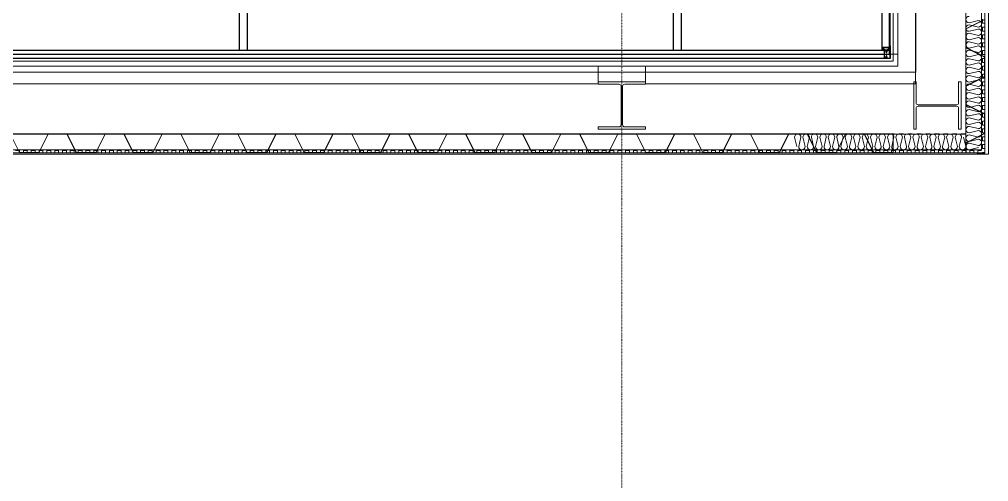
# Model space of a CAD drawing. Extents: x -32000 to 416743, y -254124 to 144214.
# Drawn here: x 257781 to 263925, y -4731 to -1805 of the extents above; entities that cross this region are included whole.
import ezdxf

# ---------------------------------------------------------------- set-up
doc = ezdxf.new("R2010")
doc.units = 0
doc.header["$LTSCALE"] = 10
for name, pattern in [('H12PL4$0$JJP_三點線', [0.9, 0.3, -0.15, 0, -0.15, 0, -0.15, 0, -0.15]), ('H12PL4$0$JJP_虛線(退縮線、投影線、地下室範圍、非屬本工程、圖面分區)', [0.45, 0.3, -0.15]), ('H12PL4$0$TAI_虛線', [5.644, 2.822, -2.822]), ('XFM7P40ICA$0$H12PL4$0$JJP_三點線', [0.9, 0.3, -0.15, 0, -0.15, 0, -0.15, 0, -0.15]), ('XFM7P40ICA$0$H12PL4$0$JJP_虛線(退縮線、投影線、地下室範圍、非屬本工程、圖面分區)', [0.45, 0.3, -0.15])]:
    doc.linetypes.add(name, pattern=pattern)
for name, color, linetype in [('H12PL4$0$A-WALL-EX', 252, 'Continuous'), ('H12PL4$0$A-WALL-IN', 252, 'Continuous'), ('H12PL4$0$S-GRID', 252, 'Continuous'), ('H12PL4$0$S-SLAB-SHOW', 252, 'Continuous'), ('XFDP30$0$A-Partition-Col (50K)', 1, 'Continuous'), ('XFDP30$0$A-W-P1S (50K)', 2, 'Continuous'), ('XFDP30$0$A-W-R1S (Rockwool) (50K)', 2, 'Continuous'), ('XFM7P40ICA$0$H12PL4$0$A-WALL-EX', 252, 'Continuous'), ('XFM7P40ICA$0$H12PL4$0$Hattch', 252, 'Continuous'), ('XFM7P40ICA$0$H12PL4$0$L40_19_GW', 252, 'Continuous'), ('XFM7P40ICA$0$H12PL4$0$L40_19_SIAGE1', 252, 'Continuous'), ('XFM7P40ICA$0$H12PL4$0$L40_19_SIAGE2', 252, 'Continuous'), ('XFM7P40ICA$0$H12PL4$0$L40_19_SIAGE3', 252, 'Continuous'), ('XFM7P40ICA$0$H12PL4$0$L40_19_STEEL2', 252, 'Continuous'), ('XFM7P40ICA$0$H12PL4$0$S-GRID', 252, 'Continuous')]:
    doc.layers.add(name, color=color, linetype=linetype)

# ---------------------------------------------------------------- blocks, each defined once
blk = doc.blocks.new('H12PL4')
at = {"layer": 'H12PL4$0$A-WALL-EX', "lineweight": 0}
for p, q in [((263319.5, -2650), (263319.5, -2530)), ((263780, -2530), (263780, -2650))]:
    blk.add_line(p, q, dxfattribs=at)
at = {"layer": 'H12PL4$0$A-WALL-EX', "linetype": 'H12PL4$0$JJP_虛線(退縮線、投影線、地下室範圍、非屬本工程、圖面分區)', "lineweight": 0, "flags": 128}
for points in [[(263780, -2650), (263780, 30380)], [(263319.5, 29919.5), (263319.5, -2069.5)], [(263319.5, -2069.5), (243680.5, -2069.5)], [(243680.5, -2530), (263319.5, -2530)], [(263319.5, -2530), (263319.5, -2650)], [(263780, -2650), (263319.5, -2650)]]:
    blk.add_lwpolyline(points, dxfattribs=at)
at = {"layer": 'H12PL4$0$A-WALL-EX', "lineweight": 0, "flags": 128}
for points in [[(263780, 30380), (263780, -2530)], [(263900, -2650), (263900, 30380)], [(263319.5, -2530), (247488, -2530)], [(247488, -2650), (263319.5, -2650)], [(263900, -2650), (263780, -2650)]]:
    blk.add_lwpolyline(points, dxfattribs=at)
at = {"layer": 'H12PL4$0$A-WALL-IN', "lineweight": 0, "flags": 128}
for points in [[(263463, -2025), (263463, 26150)], [(263350, 300), (263350, -2025)], [(263350, -2025), (252300, -2025)], [(263463, -2138), (263463, -2025)], [(252300, -2138), (263463, -2138)]]:
    blk.add_lwpolyline(points, dxfattribs=at)
at = {"layer": 'H12PL4$0$S-GRID', "linetype": 'H12PL4$0$JJP_三點線', "lineweight": 0}
blk.add_line((261600, 128250), (261600, -28000), dxfattribs=at)
at = {"layer": 'H12PL4$0$S-SLAB-SHOW', "linetype": 'H12PL4$0$TAI_虛線', "lineweight": 0, "flags": 128}
for points in [[(263780, 30380), (263780, -2530)], [(263780, -2530), (243219.5, -2530.5)]]:
    blk.add_lwpolyline(points, dxfattribs=at)
blk = doc.blocks.new('XFDP30$0$TP1-50-Partition_Col-L')
for p, q in [((-1.14, -2.44), (0.32, -2.44)), ((0.44, -1.6), (0.44, -2.32)), ((0.5, -1.6), (0.44, -1.6)), ((0.5, -1.6), (0.5, -2.32))]:
    blk.add_line(p, q)
at = {"linetype": 'Continuous', "ltscale": 5}
blk.add_line((-1.14, -2.5), (0.32, -2.5), dxfattribs=at)
for points in [[(-1.55, 2.65), (-1.55, 2.5), (-1.55, 2.65), (2.5, 2.65), (2.5, 4.35), (2.53, 5.23), (2.5, 5.23), (2.5, 5.35), (2.65, 5.35), (2.65, -2.65), (-5.35, -2.65), (-5.35, -2.5), (-5.23, -2.5), (-5.23, -2.53), (-4.35, -2.5), (2.3, -2.5, 0.414214), (2.5, -2.3), (2.5, 2.5), (-1.55, 2.5)], [(-1.6, 2.71), (-2.32, 2.71, -0.414213), (-2.44, 2.83), (-2.44, 4.29), (-2.5, 4.29), (-2.5, 2.83, 0.414213), (-2.32, 2.65), (-1.6, 2.65), (-1.6, 2.71)], [(0.44, 1.6), (0.44, 2.32, 0.414213), (0.32, 2.44), (-1.14, 2.44), (-1.14, 2.5), (0.32, 2.5, -0.414213), (0.5, 2.32), (0.5, 1.6), (0.44, 1.6)], [(1.6, 2.71), (2.32, 2.71, 0.414213), (2.44, 2.83), (2.44, 4.29), (2.5, 4.29), (2.5, 2.83, -0.414213), (2.32, 2.65), (1.6, 2.65), (1.6, 2.71)], [(0.44, -1.6), (0.44, -2.32, -0.414213), (0.32, -2.44), (-1.14, -2.44), (-1.14, -2.5), (0.32, -2.5, 0.414213), (0.5, -2.32), (0.5, -1.6), (0.44, -1.6)]]:
    blk.add_lwpolyline(points, format="xyb")
for points in [[(2.24, 4.21), (-2.24, 4.21, 0.414214), (-2.31, 4.14), (-2.31, 3.24, 0.414214), (-2.24, 3.17), (-1.28, 3.17, -0.414214), (-1.1, 2.99), (-1.1, 2.89, -0.414214), (-1.28, 2.71), (-1.89, 2.71), (-1.89, 2.79), (-1.28, 2.79, 0.414214), (-1.18, 2.89), (-1.18, 2.99, 0.414214), (-1.28, 3.09), (-2.24, 3.09, -0.414214), (-2.39, 3.24), (-2.39, 4.14, -0.414214), (-2.24, 4.29), (2.24, 4.29, -0.414214), (2.39, 4.14), (2.39, 3.24, -0.414214), (2.24, 3.09), (1.28, 3.09, 0.414214), (1.18, 2.99), (1.18, 2.89, 0.414214), (1.28, 2.79), (1.89, 2.79), (1.89, 2.71), (1.28, 2.71, -0.414214), (1.1, 2.89), (1.1, 2.99, -0.414214), (1.28, 3.17), (2.24, 3.17, 0.414214), (2.31, 3.24), (2.31, 4.14, 0.414214)], [(-1.06, -2.24), (-1.06, 2.24, -0.414214), (-0.99, 2.31), (-0.09, 2.31, -0.414214), (-0.02, 2.24), (-0.02, 1.28, 0.414214), (0.16, 1.1), (0.26, 1.1, 0.414214), (0.44, 1.28), (0.44, 1.89), (0.36, 1.89), (0.36, 1.28, -0.414214), (0.26, 1.18), (0.16, 1.18, -0.414214), (0.06, 1.28), (0.06, 2.24, 0.414214), (-0.09, 2.39), (-0.99, 2.39, 0.414214), (-1.14, 2.24), (-1.14, -2.24, 0.414214), (-0.99, -2.39), (-0.09, -2.39, 0.414214), (0.06, -2.24), (0.06, -1.28, -0.414214), (0.16, -1.18), (0.26, -1.18, -0.414214), (0.36, -1.28), (0.36, -1.89), (0.44, -1.89), (0.44, -1.28, 0.414214), (0.26, -1.1), (0.16, -1.1, 0.414214), (-0.02, -1.28), (-0.02, -2.24, -0.414214), (-0.09, -2.31), (-0.99, -2.31, -0.414214)]]:
    blk.add_lwpolyline(points, format="xyb", close=True)
for radius in [0.12, 0.18]:
    blk.add_arc((0.32, -2.32), radius, 270, 0)
blk = doc.blocks.new('XFDP30')
at = {"layer": 'XFDP30$0$A-W-P1S (50K)'}
for p, q in [((261925, -435), (261925, -2000)), ((261975, -485), (261975, -2000)), ((259175, -1450), (259175, -2000)), ((259225, -1500), (259225, -2000))]:
    blk.add_line(p, q, dxfattribs=at)
at = {"layer": 'XFDP30$0$A-W-R1S (Rockwool) (50K)'}
for p, q in [((263250, -2000), (263250, -385)), ((263300, -2050), (263300, -385)), ((243650, -2000), (263250, -2000)), ((243600, -2050), (263300, -2050))]:
    blk.add_line(p, q, dxfattribs=at)
at = {"layer": 'XFDP30$0$A-Partition-Col (50K)', "xscale": 10, "yscale": 10, "zscale": 10}
blk.add_blockref('XFDP30$0$TP1-50-Partition_Col-L', (263275, -2025), dxfattribs=at)
blk = doc.blocks.new('XFM7P40ICA$0$H12PL4')
at = {"layer": 'XFM7P40ICA$0$H12PL4$0$A-WALL-EX', "lineweight": 0}
for p, q in [((263319.5, -2650), (263319.5, -2530)), ((263780, -2530), (263780, -2650))]:
    blk.add_line(p, q, dxfattribs=at)
at = {"layer": 'XFM7P40ICA$0$H12PL4$0$A-WALL-EX', "linetype": 'XFM7P40ICA$0$H12PL4$0$JJP_虛線(退縮線、投影線、地下室範圍、非屬本工程、圖面分區)', "lineweight": 0, "flags": 128}
for points in [[(263925, -2657.9), (263925, 30525)], [(263780, -2650), (263780, 30380)], [(263295, 29895), (263295, -2027.9)], [(263319.5, 29919.5), (263319.5, -2069.5)], [(263319.5, -2069.5), (243680.5, -2069.5)], [(263295, -2027.9), (243705, -2027.9)], [(243680.5, -2530), (263319.5, -2530)], [(263319.5, -2530), (263319.5, -2650)], [(243705, -2657.9), (263295, -2657.9)], [(263925, -2657.9), (263295, -2657.9)], [(263780, -2650), (263319.5, -2650)]]:
    blk.add_lwpolyline(points, dxfattribs=at)
at = {"layer": 'XFM7P40ICA$0$H12PL4$0$A-WALL-EX', "lineweight": 0, "flags": 128}
for points in [[(263780, 30380), (263780, -2530)], [(263900, -2650), (263900, 30380)], [(263463, -2025), (263463, 26150)], [(263350, 300), (263350, -2025)], [(263350, -2025), (252300, -2025)], [(263463, -2138), (263463, -2025)], [(252300, -2138), (263463, -2138)], [(263319.5, -2530), (247488, -2530)], [(247488, -2650), (263319.5, -2650)], [(263900, -2650), (263780, -2650)]]:
    blk.add_lwpolyline(points, dxfattribs=at)
at = {"layer": 'XFM7P40ICA$0$H12PL4$0$Hattch', "lineweight": 0}
for p, q in [((263900, -1681.4), (263900, -1805.2)), ((263780, -1864.4), (263898.3, -1805.2)), ((263781.7, -1865.4), (263900, -1806.2)), ((263780, -1984.4), (263780, -1864.4)), ((263781.7, -1983.3), (263781.7, -1865.4)), ((263780, -1984.4), (263898.3, -2043.5)), ((263781.7, -1983.3), (263900, -2042.5)), ((263898.3, -2165.2), (263898.3, -2043.5)), ((263900, -2042.5), (263900, -2166.2)), ((263780, -2225.4), (263898.3, -2166.2)), ((263781.7, -2226.4), (263900, -2167.3)), ((263780, -2345.4), (263780, -2225.4)), ((263781.7, -2344.4), (263781.7, -2226.4)), ((263780, -2345.4), (263898.3, -2404.5)), ((263781.7, -2344.4), (263900, -2403.5)), ((263898.3, -2526.2), (263898.3, -2404.5)), ((263900, -2403.5), (263900, -2527.3)), ((257722.2, -2530), (257781.3, -2648.3)), ((257963.2, -2530), (257904.1, -2648.3)), ((257964.3, -2531.7), (257905.1, -2650)), ((257963.2, -2530), (258083.2, -2530)), ((257964.3, -2531.7), (258082.2, -2531.7)), ((258082.2, -2531.7), (258141.3, -2650)), ((258083.2, -2530), (258142.4, -2648.3)), ((258324.3, -2530), (258265.1, -2648.3)), ((258325.3, -2531.7), (258266.1, -2650)), ((258324.3, -2530), (258444.3, -2530)), ((258325.3, -2531.7), (258443.2, -2531.7)), ((258443.2, -2531.7), (258502.4, -2650)), ((258444.3, -2530), (258503.4, -2648.3)), ((258685.3, -2530), (258626.1, -2648.3)), ((258686.3, -2531.7), (258627.2, -2650)), ((258685.3, -2530), (258805.3, -2530)), ((258686.3, -2531.7), (258804.3, -2531.7)), ((258804.3, -2531.7), (258863.4, -2650)), ((258805.3, -2530), (258864.5, -2648.3)), ((259046.3, -2530), (258987.2, -2648.3)), ((259047.4, -2531.7), (258988.2, -2650)), ((259046.3, -2530), (259166.3, -2530)), ((259047.4, -2531.7), (259165.3, -2531.7)), ((259165.3, -2531.7), (259224.5, -2650)), ((259166.3, -2530), (259225.5, -2648.3)), ((259407.4, -2530), (259348.2, -2648.3)), ((259408.4, -2531.7), (259349.3, -2650)), ((259407.4, -2530), (259527.4, -2530)), ((259408.4, -2531.7), (259526.3, -2531.7)), ((259526.3, -2531.7), (259585.5, -2650)), ((259527.4, -2530), (259586.5, -2648.3)), ((259768.4, -2530), (259709.3, -2648.3)), ((259769.5, -2531.7), (259710.3, -2650)), ((259768.4, -2530), (259888.4, -2530)), ((259769.5, -2531.7), (259887.4, -2531.7)), ((259887.4, -2531.7), (259946.5, -2650)), ((259888.4, -2530), (259947.6, -2648.3)), ((260129.5, -2530), (260070.3, -2648.3)), ((260130.5, -2531.7), (260071.3, -2650)), ((260129.5, -2530), (260249.5, -2530)), ((260130.5, -2531.7), (260248.4, -2531.7)), ((260248.4, -2531.7), (260307.6, -2650)), ((260249.5, -2530), (260308.6, -2648.3)), ((260490.5, -2530), (260431.3, -2648.3)), ((260491.5, -2531.7), (260432.4, -2650)), ((260490.5, -2530), (260610.5, -2530)), ((260491.5, -2531.7), (260609.5, -2531.7)), ((260609.5, -2531.7), (260668.6, -2650)), ((260610.5, -2530), (260669.7, -2648.3)), ((260851.5, -2530), (260792.4, -2648.3)), ((260852.6, -2531.7), (260793.4, -2650)), ((260851.5, -2530), (260971.5, -2530)), ((260852.6, -2531.7), (260970.5, -2531.7)), ((260970.5, -2531.7), (261029.7, -2650)), ((260971.5, -2530), (261030.7, -2648.3)), ((261212.6, -2530), (261153.4, -2648.3)), ((261213.6, -2531.7), (261154.4, -2650)), ((261212.6, -2530), (261332.6, -2530)), ((261213.6, -2531.7), (261331.5, -2531.7)), ((261331.5, -2531.7), (261390.7, -2650)), ((261332.6, -2530), (261391.7, -2648.3)), ((261573.6, -2530), (261514.4, -2648.3)), ((261574.6, -2531.7), (261515.5, -2650)), ((261573.6, -2530), (261693.6, -2530)), ((261574.6, -2531.7), (261692.6, -2531.7)), ((261692.6, -2531.7), (261751.7, -2650)), ((261693.6, -2530), (261752.8, -2648.3)), ((261934.6, -2530), (261875.5, -2648.3)), ((261935.7, -2531.7), (261876.5, -2650)), ((261934.6, -2530), (262054.6, -2530)), ((261935.7, -2531.7), (262053.6, -2531.7)), ((262053.6, -2531.7), (262112.8, -2650)), ((262054.6, -2530), (262113.8, -2648.3)), ((262295.7, -2530), (262236.5, -2648.3)), ((262296.7, -2531.7), (262237.6, -2650)), ((262295.7, -2530), (262415.7, -2530)), ((262296.7, -2531.7), (262414.6, -2531.7)), ((262414.6, -2531.7), (262473.8, -2650)), ((262415.7, -2530), (262474.8, -2648.3)), ((262656.7, -2530), (262597.6, -2648.3)), ((262657.8, -2531.7), (262598.6, -2650)), ((262656.7, -2530), (262776.7, -2530)), ((262657.8, -2531.7), (262775.7, -2531.7)), ((262775.7, -2531.7), (262834.8, -2650)), ((262776.7, -2530), (262835.9, -2648.3)), ((263017.8, -2530), (262958.6, -2648.3)), ((263018.8, -2531.7), (262959.6, -2650)), ((263017.8, -2530), (263137.8, -2530)), ((263018.8, -2531.7), (263136.7, -2531.7)), ((263136.7, -2531.7), (263195.9, -2650)), ((263137.8, -2530), (263196.9, -2648.3)), ((263780, -2586.4), (263817.6, -2567.6)), ((263781.7, -2587.5), (263818.9, -2568.9)), ((263817.6, -2567.6), (263892.9, -2530)), ((263818.9, -2568.9), (263896.6, -2530)), ((263892.9, -2530), (263898.3, -2527.3)), ((263896.6, -2530), (263900, -2528.3)), ((263781.7, -2650), (263781.7, -2587.5)), ((257905.1, -2650), (257781.3, -2650)), ((257782.4, -2648.3), (257904.1, -2648.3)), ((258266.1, -2650), (258142.4, -2650)), ((258143.4, -2648.3), (258265.1, -2648.3)), ((258627.2, -2650), (258503.4, -2650)), ((258504.5, -2648.3), (258626.1, -2648.3)), ((258988.2, -2650), (258864.5, -2650)), ((258865.5, -2648.3), (258987.2, -2648.3)), ((259349.3, -2650), (259225.5, -2650)), ((259226.5, -2648.3), (259348.2, -2648.3)), ((259710.3, -2650), (259586.5, -2650)), ((259587.6, -2648.3), (259709.3, -2648.3)), ((260071.3, -2650), (259947.6, -2650)), ((259948.6, -2648.3), (260070.3, -2648.3)), ((260432.4, -2650), (260308.6, -2650)), ((260309.7, -2648.3), (260431.3, -2648.3)), ((260793.4, -2650), (260669.7, -2650)), ((260670.7, -2648.3), (260792.4, -2648.3)), ((261154.4, -2650), (261030.7, -2650)), ((261031.7, -2648.3), (261153.4, -2648.3)), ((261515.5, -2650), (261391.7, -2650)), ((261392.8, -2648.3), (261514.4, -2648.3)), ((261876.5, -2650), (261752.8, -2650)), ((261753.8, -2648.3), (261875.5, -2648.3)), ((262237.6, -2650), (262113.8, -2650)), ((262114.8, -2648.3), (262236.5, -2648.3)), ((262598.6, -2650), (262474.8, -2650)), ((262475.9, -2648.3), (262597.6, -2648.3)), ((262959.6, -2650), (262835.9, -2650)), ((262836.9, -2648.3), (262958.6, -2648.3)), ((263198, -2648.3), (263319.5, -2648.3))]:
    blk.add_line(p, q, dxfattribs=at)
at = {"layer": 'XFM7P40ICA$0$H12PL4$0$L40_19_GW', "lineweight": 0, "flags": 128}
for points in [[(263859.9, -2616.1), (263801.1, -2630.5, -1), (263801.1, -2589.3), (263859.9, -2603.7, 1), (263859.9, -2562.5), (263801.1, -2576.9, -1), (263801.1, -2535.7), (263859.9, -2550.1, 1), (263859.9, -2508.9), (263801.1, -2523.3, -1), (263801.1, -2482.1), (263859.9, -2496.5, 1), (263859.9, -2455.3), (263801.1, -2469.7, -1), (263801.1, -2428.5), (263859.9, -2442.9, 1), (263859.9, -2401.7), (263801.1, -2416.1, -1), (263801.1, -2374.9), (263859.9, -2389.3, 1), (263859.9, -2348.1), (263801.1, -2362.5, -1), (263801.1, -2321.3), (263859.9, -2335.7, 1), (263859.9, -2294.5), (263801.1, -2308.9, -1), (263801.1, -2267.7), (263859.9, -2282.1, 1), (263859.9, -2240.9), (263801.1, -2255.3, -1), (263801.1, -2214.1), (263859.9, -2228.5, 1), (263859.9, -2187.3), (263801.1, -2201.7, -1), (263801.1, -2160.5), (263859.9, -2174.9, 1), (263859.9, -2133.7), (263801.1, -2148.1, -1), (263801.1, -2106.9), (263859.9, -2121.3, 1), (263859.9, -2080.1), (263801.1, -2094.5, -1), (263801.1, -2053.3), (263859.9, -2067.7, 1), (263859.9, -2026.5), (263801.1, -2040.9, -1), (263801.1, -1999.7), (263859.9, -2014.1, 1), (263859.9, -1972.9), (263801.1, -1987.3, -1), (263801.1, -1946.1), (263859.9, -1960.5, 1), (263859.9, -1919.3), (263801.1, -1933.7, -1), (263801.1, -1892.5), (263859.9, -1906.9, 1), (263859.9, -1865.7), (263801.1, -1880.1, -1), (263801.1, -1838.9), (263859.9, -1853.3, 1), (263859.9, -1812.1), (263801.1, -1826.5, -1), (263801.1, -1785.3)], [(263766.1, -2551.1), (263780.5, -2609.9, -1), (263739.3, -2609.9), (263753.7, -2551.1, 1), (263712.5, -2551.1), (263726.9, -2609.9, -1), (263685.7, -2609.9), (263700.1, -2551.1, 1), (263658.9, -2551.1), (263673.3, -2609.9, -1), (263632.1, -2609.9), (263646.5, -2551.1, 1), (263605.3, -2551.1), (263619.7, -2609.9, -1), (263578.5, -2609.9), (263592.9, -2551.1, 1), (263551.7, -2551.1), (263566.1, -2609.9, -1), (263524.9, -2609.9), (263539.3, -2551.1, 1), (263498.1, -2551.1), (263512.5, -2609.9, -1), (263471.3, -2609.9), (263485.7, -2551.1, 1), (263444.5, -2551.1), (263458.9, -2609.9, -1), (263417.7, -2609.9), (263432.1, -2551.1, 1), (263390.9, -2551.1), (263405.3, -2609.9, -1), (263364.1, -2609.9), (263378.5, -2551.1, 1), (263337.3, -2551.1), (263351.7, -2609.9, -1), (263310.5, -2609.9), (263324.9, -2551.1, 1), (263283.7, -2551.1), (263298.1, -2609.9, -1), (263256.9, -2609.9), (263271.3, -2551.1, 1), (263230.1, -2551.1), (263244.5, -2609.9, -1), (263203.3, -2609.9), (263217.7, -2551.1, 1), (263176.5, -2551.1), (263190.9, -2609.9, -1), (263149.7, -2609.9), (263164.1, -2551.1, 1), (263122.9, -2551.1), (263137.3, -2609.9, -1), (263096.1, -2609.9), (263110.5, -2551.1, 1), (263069.3, -2551.1), (263083.7, -2609.9, -1), (263042.5, -2609.9), (263056.9, -2551.1, 1), (263015.7, -2551.1), (263030.1, -2609.9, -1), (262988.9, -2609.9), (263003.3, -2551.1, 1), (262962.1, -2551.1), (262976.5, -2609.9, -1), (262935.3, -2609.9), (262949.7, -2551.1, 1), (262908.5, -2551.1), (262922.9, -2609.9, -1), (262881.7, -2609.9), (262896.1, -2551.1, 1), (262854.9, -2551.1), (262869.3, -2609.9, -1), (262828.1, -2609.9), (262842.5, -2551.1, 1), (262801.3, -2551.1), (262815.7, -2609.9, -1), (262774.5, -2609.9), (262788.9, -2551.1, 1), (262747.7, -2551.1), (262762.1, -2609.9, -1), (262720.9, -2609.9), (262735.3, -2551.1, 1), (262694.1, -2551.1), (262708.5, -2609.9)]]:
    blk.add_lwpolyline(points, format="xyb", dxfattribs=at)
at = {"layer": 'XFM7P40ICA$0$H12PL4$0$L40_19_SIAGE1', "lineweight": 0, "flags": 128}
blk.add_lwpolyline([(263850.4, -2651.2), (263901.2, -2651.2), (263901.2, -2600.4)], dxfattribs=at)
at = {"layer": 'XFM7P40ICA$0$H12PL4$0$L40_19_SIAGE2', "lineweight": 0}
for p in [(263350, 300), (252300, -2100)]:
    blk.add_line(p, (263350, -2100), dxfattribs=at)
at = {"layer": 'XFM7P40ICA$0$H12PL4$0$L40_19_SIAGE2', "lineweight": 0, "flags": 128}
for points in [[(263885.5, -2647.2), (263900, -2647.2), (263900, -2622.4), (263885.5, -2622.4), (263885.5, -2597.6), (263900, -2597.6), (263900, -2572.8), (263885.5, -2572.8), (263885.5, -2548), (263900, -2548), (263900, -2523.2), (263885.5, -2523.2), (263885.5, -2498.4), (263900, -2498.4), (263900, -2473.6), (263885.5, -2473.6), (263885.5, -2448.8), (263900, -2448.8), (263900, -2424), (263885.5, -2424), (263885.5, -2399.2), (263900, -2399.2), (263900, -2374.4), (263885.5, -2374.4), (263885.5, -2349.6), (263900, -2349.6), (263900, -2324.8), (263885.5, -2324.8), (263885.5, -2300), (263900, -2300), (263900, -2275.2), (263885.5, -2275.2), (263885.5, -2250.4), (263900, -2250.4), (263900, -2225.6), (263885.5, -2225.6), (263885.5, -2200.8), (263900, -2200.8), (263900, -2176), (263885.5, -2176), (263885.5, -2151.2), (263900, -2151.2), (263900, -2126.4), (263885.5, -2126.4), (263885.5, -2101.6), (263900, -2101.6), (263900, -2076.8), (263885.5, -2076.8), (263885.5, -2052), (263900, -2052), (263900, -2027.2), (263885.5, -2027.2), (263885.5, -2002.4), (263900, -2002.4), (263900, -1977.6), (263885.5, -1977.6), (263885.5, -1952.8), (263900, -1952.8), (263900, -1928), (263885.5, -1928), (263885.5, -1903.2), (263900, -1903.2), (263900, -1878.4), (263885.5, -1878.4), (263885.5, -1853.6), (263900, -1853.6), (263900, -1828.8), (263885.5, -1828.8), (263885.5, -1804)], [(257756.5, -2635.5), (257781.3, -2635.5), (257781.3, -2650), (257806.1, -2650), (257806.1, -2635.5), (257830.9, -2635.5), (257830.9, -2650), (257855.7, -2650), (257855.7, -2635.5), (257880.5, -2635.5), (257880.5, -2650), (257905.3, -2650), (257905.3, -2635.5), (257930.1, -2635.5), (257930.1, -2650), (257954.9, -2650), (257954.9, -2635.5), (257979.7, -2635.5), (257979.7, -2650), (258004.5, -2650), (258004.5, -2635.5), (258029.3, -2635.5), (258029.3, -2650), (258054.1, -2650), (258054.1, -2635.5), (258078.9, -2635.5), (258078.9, -2650), (258103.7, -2650), (258103.7, -2635.5), (258128.5, -2635.5), (258128.5, -2650), (258153.3, -2650), (258153.3, -2635.5), (258178.1, -2635.5), (258178.1, -2650), (258202.9, -2650), (258202.9, -2635.5), (258227.7, -2635.5), (258227.7, -2650), (258252.5, -2650), (258252.5, -2635.5), (258277.3, -2635.5), (258277.3, -2650), (258302.1, -2650), (258302.1, -2635.5), (258326.9, -2635.5), (258326.9, -2650), (258351.7, -2650), (258351.7, -2635.5), (258376.5, -2635.5), (258376.5, -2650), (258401.3, -2650), (258401.3, -2635.5), (258426.1, -2635.5), (258426.1, -2650), (258450.9, -2650), (258450.9, -2635.5), (258475.7, -2635.5), (258475.7, -2650), (258500.5, -2650), (258500.5, -2635.5), (258525.3, -2635.5), (258525.3, -2650), (258548.5, -2650), (258548.5, -2635.5), (258573.3, -2635.5), (258573.3, -2650), (258598.1, -2650), (258598.1, -2635.5), (258622.9, -2635.5), (258622.9, -2650), (258647.7, -2650), (258647.7, -2635.5), (258672.5, -2635.5), (258672.5, -2650), (258697.3, -2650), (258697.3, -2635.5), (258722.1, -2635.5), (258722.1, -2650), (258746.9, -2650), (258746.9, -2635.5), (258771.7, -2635.5), (258771.7, -2650), (258796.5, -2650), (258796.5, -2635.5), (258821.3, -2635.5), (258821.3, -2650), (258846.1, -2650), (258846.1, -2635.5), (258870.9, -2635.5), (258870.9, -2650), (258895.7, -2650), (258895.7, -2635.5), (258920.5, -2635.5), (258920.5, -2650), (258945.3, -2650), (258945.3, -2635.5), (258970.1, -2635.5), (258970.1, -2650), (258994.9, -2650), (258994.9, -2635.5), (259019.7, -2635.5), (259019.7, -2650), (259044.5, -2650), (259044.5, -2635.5), (259069.3, -2635.5), (259069.3, -2650), (259094.1, -2650), (259094.1, -2635.5), (259118.9, -2635.5), (259118.9, -2650), (259143.7, -2650), (259143.7, -2635.5), (259168.5, -2635.5), (259168.5, -2650), (259193.3, -2650), (259193.3, -2635.5), (259218.1, -2635.5), (259218.1, -2650), (259242.9, -2650), (259242.9, -2635.5), (259267.7, -2635.5), (259267.7, -2650), (259292.5, -2650), (259292.5, -2635.5), (259317.3, -2635.5), (259317.3, -2650), (259342.1, -2650), (259342.1, -2635.5), (259366.9, -2635.5), (259366.9, -2650), (259391.7, -2650), (259391.7, -2635.5), (259416.5, -2635.5), (259416.5, -2650), (259441.3, -2650), (259441.3, -2635.5), (259466.1, -2635.5), (259466.1, -2650), (259490.9, -2650), (259490.9, -2635.5), (259515.7, -2635.5), (259515.7, -2650), (259540.5, -2650), (259540.5, -2635.5), (259565.3, -2635.5), (259565.3, -2650), (259590.1, -2650), (259590.1, -2635.5), (259614.9, -2635.5), (259614.9, -2650), (259639.7, -2650), (259639.7, -2635.5), (259664.5, -2635.5), (259664.5, -2650), (259689.3, -2650), (259689.3, -2635.5), (259714.1, -2635.5), (259714.1, -2650), (259738.9, -2650), (259738.9, -2635.5), (259763.7, -2635.5), (259763.7, -2650), (259788.5, -2650), (259788.5, -2635.5), (259813.3, -2635.5), (259813.3, -2650), (259838.1, -2650), (259838.1, -2635.5), (259862.9, -2635.5), (259862.9, -2650), (259887.7, -2650), (259887.7, -2635.5), (259912.5, -2635.5), (259912.5, -2650), (259937.3, -2650), (259937.3, -2635.5), (259962.1, -2635.5), (259962.1, -2650), (259986.9, -2650), (259986.9, -2635.5), (260011.7, -2635.5), (260011.7, -2650), (260036.5, -2650), (260036.5, -2635.5), (260061.3, -2635.5), (260061.3, -2650), (260086.1, -2650), (260086.1, -2635.5), (260110.9, -2635.5), (260110.9, -2650), (260135.7, -2650), (260135.7, -2635.5), (260160.5, -2635.5), (260160.5, -2650), (260185.3, -2650), (260185.3, -2635.5), (260210.1, -2635.5), (260210.1, -2650), (260234.9, -2650), (260234.9, -2635.5), (260259.7, -2635.5), (260259.7, -2650), (260284.5, -2650), (260284.5, -2635.5), (260309.3, -2635.5), (260309.3, -2650), (260334.1, -2650), (260334.1, -2635.5), (260358.9, -2635.5), (260358.9, -2650), (260383.7, -2650), (260383.7, -2635.5), (260408.5, -2635.5), (260408.5, -2650), (260433.3, -2650), (260433.3, -2635.5), (260458.1, -2635.5), (260458.1, -2650), (260482.9, -2650), (260482.9, -2635.5), (260507.7, -2635.5), (260507.7, -2650), (260532.5, -2650), (260532.5, -2635.5), (260557.3, -2635.5), (260557.3, -2650), (260582.1, -2650), (260582.1, -2635.5), (260606.9, -2635.5), (260606.9, -2650), (260631.7, -2650), (260631.7, -2635.5), (260656.5, -2635.5), (260656.5, -2650), (260681.3, -2650), (260681.3, -2635.5), (260706.1, -2635.5), (260706.1, -2650), (260730.9, -2650), (260730.9, -2635.5), (260755.7, -2635.5), (260755.7, -2650), (260780.5, -2650), (260780.5, -2635.5), (260805.3, -2635.5), (260805.3, -2650), (260830.1, -2650), (260830.1, -2635.5), (260854.9, -2635.5), (260854.9, -2650), (260879.7, -2650), (260879.7, -2635.5), (260904.5, -2635.5), (260904.5, -2650), (260929.3, -2650), (260929.3, -2635.5), (260954.1, -2635.5), (260954.1, -2650), (260978.9, -2650), (260978.9, -2635.5), (261003.7, -2635.5), (261003.7, -2650), (261028.5, -2650), (261028.5, -2635.5), (261053.3, -2635.5), (261053.3, -2650), (261078.1, -2650), (261078.1, -2635.5), (261102.9, -2635.5), (261102.9, -2650), (261127.7, -2650), (261127.7, -2635.5), (261152.5, -2635.5), (261152.5, -2650), (261177.3, -2650), (261177.3, -2635.5), (261202.1, -2635.5), (261202.1, -2650), (261226.9, -2650), (261226.9, -2635.5), (261251.7, -2635.5), (261251.7, -2650), (261276.5, -2650), (261276.5, -2635.5), (261301.3, -2635.5), (261301.3, -2650), (261326.1, -2650), (261326.1, -2635.5), (261350.9, -2635.5), (261350.9, -2650), (261375.7, -2650), (261375.7, -2635.5), (261400.5, -2635.5), (261400.5, -2650), (261425.3, -2650), (261425.3, -2635.5), (261450.1, -2635.5), (261450.1, -2650), (261474.9, -2650), (261474.9, -2635.5), (261499.7, -2635.5), (261499.7, -2650), (261524.5, -2650), (261524.5, -2635.5), (261549.3, -2635.5), (261549.3, -2650), (261574.1, -2650), (261574.1, -2635.5), (261598.9, -2635.5), (261598.9, -2650), (261623.7, -2650), (261623.7, -2635.5), (261648.5, -2635.5), (261648.5, -2650), (261673.3, -2650), (261673.3, -2635.5), (261698.1, -2635.5), (261698.1, -2650), (261722.9, -2650), (261722.9, -2635.5), (261747.7, -2635.5), (261747.7, -2650), (261772.5, -2650), (261772.5, -2635.5), (261797.3, -2635.5), (261797.3, -2650), (261822.1, -2650), (261822.1, -2635.5), (261846.9, -2635.5), (261846.9, -2650), (261871.7, -2650), (261871.7, -2635.5), (261896.5, -2635.5), (261896.5, -2650), (261921.3, -2650), (261921.3, -2635.5), (261946.1, -2635.5), (261946.1, -2650), (261970.9, -2650), (261970.9, -2635.5), (261995.7, -2635.5), (261995.7, -2650), (262020.5, -2650), (262020.5, -2635.5), (262045.3, -2635.5), (262045.3, -2650), (262070.1, -2650), (262070.1, -2635.5), (262094.9, -2635.5), (262094.9, -2650), (262119.7, -2650), (262119.7, -2635.5), (262144.5, -2635.5), (262144.5, -2650), (262169.3, -2650), (262169.3, -2635.5), (262194.1, -2635.5), (262194.1, -2650), (262218.9, -2650), (262218.9, -2635.5), (262243.7, -2635.5), (262243.7, -2650), (262268.5, -2650), (262268.5, -2635.5), (262293.3, -2635.5), (262293.3, -2650), (262318.1, -2650), (262318.1, -2635.5), (262342.9, -2635.5), (262342.9, -2650), (262367.7, -2650), (262367.7, -2635.5), (262392.5, -2635.5), (262392.5, -2650), (262417.3, -2650), (262417.3, -2635.5), (262442.1, -2635.5), (262442.1, -2650), (262466.9, -2650), (262466.9, -2635.5), (262491.7, -2635.5), (262491.7, -2650), (262516.5, -2650), (262516.5, -2635.5), (262541.3, -2635.5), (262541.3, -2650), (262566.1, -2650), (262566.1, -2635.5), (262590.9, -2635.5), (262590.9, -2650), (262615.7, -2650), (262615.7, -2635.5), (262640.5, -2635.5), (262640.5, -2650), (262665.3, -2650), (262665.3, -2635.5), (262690.1, -2635.5), (262690.1, -2650), (262714.9, -2650), (262714.9, -2635.5), (262739.7, -2635.5), (262739.7, -2650), (262764.5, -2650), (262764.5, -2635.5), (262789.3, -2635.5), (262789.3, -2650), (262814.1, -2650), (262814.1, -2635.5), (262838.9, -2635.5), (262838.9, -2650), (262863.7, -2650), (262863.7, -2635.5), (262888.5, -2635.5), (262888.5, -2650), (262913.3, -2650), (262913.3, -2635.5), (262938.1, -2635.5), (262938.1, -2650), (262962.9, -2650), (262962.9, -2635.5), (262987.7, -2635.5), (262987.7, -2650), (263012.5, -2650), (263012.5, -2635.5), (263037.3, -2635.5), (263037.3, -2650), (263062.1, -2650), (263062.1, -2635.5), (263086.9, -2635.5), (263086.9, -2650), (263111.7, -2650), (263111.7, -2635.5), (263136.5, -2635.5), (263136.5, -2650), (263161.3, -2650), (263161.3, -2635.5), (263186.1, -2635.5), (263186.1, -2650), (263210.9, -2650), (263210.9, -2635.5), (263235.7, -2635.5), (263235.7, -2650), (263260.5, -2650), (263260.5, -2635.5), (263285.3, -2635.5), (263285.3, -2650), (263310.1, -2650), (263310.1, -2635.5), (263334.9, -2635.5), (263334.9, -2650), (263359.7, -2650), (263359.7, -2635.5), (263384.5, -2635.5), (263384.5, -2650), (263409.3, -2650), (263409.3, -2635.5), (263434.1, -2635.5), (263434.1, -2650), (263458.9, -2650), (263458.9, -2635.5), (263483.7, -2635.5), (263483.7, -2650), (263508.5, -2650), (263508.5, -2635.5), (263533.3, -2635.5), (263533.3, -2650), (263558.1, -2650), (263558.1, -2635.5), (263582.9, -2635.5), (263582.9, -2650), (263607.7, -2650), (263607.7, -2635.5), (263632.5, -2635.5), (263632.5, -2650), (263657.3, -2650), (263657.3, -2635.5), (263682.1, -2635.5), (263682.1, -2650), (263706.9, -2650), (263706.9, -2635.5), (263731.7, -2635.5), (263731.7, -2650), (263756.5, -2650), (263756.5, -2635.5), (263781.3, -2635.5), (263781.3, -2650), (263806.1, -2650), (263806.1, -2635.5), (263830.9, -2635.5), (263830.9, -2650), (263855.7, -2650), (263855.7, -2635.5), (263880.5, -2635.5)]]:
    blk.add_lwpolyline(points, dxfattribs=at)
at = {"layer": 'XFM7P40ICA$0$H12PL4$0$L40_19_SIAGE3', "lineweight": 0}
for p, q in [((263880.5, -2630.5), (263880.5, 30480.5)), ((263780.5, -2530.5), (263780.5, 30380.5)), ((263462.5, -150), (263462.5, -2212.5)), ((261450, -2212.5), (261450, -2100)), ((261750, -2212.5), (261750, -2100)), ((261450, -2212.5), (257250, -2212.5)), ((263462.5, -2212.5), (261750, -2212.5)), ((247420, -2530.5), (263780.5, -2530.5)), ((247420, -2630.5), (263880.5, -2630.5))]:
    blk.add_line(p, q, dxfattribs=at)
at = {"layer": 'XFM7P40ICA$0$H12PL4$0$L40_19_STEEL2', "lineweight": 0, "flags": 128}
for points in [[(261450, -2500), (261750, -2500), (261750, -2485), (261618, -2485, -0.414214), (261605, -2472), (261605, -2228, -0.414214), (261618, -2215), (261750, -2215), (261750, -2200), (261450, -2200), (261450, -2215), (261582, -2215, -0.414214), (261595, -2228), (261595, -2472, -0.414214), (261582, -2485), (261450, -2485)], [(263750, -2200), (263750, -2500), (263735, -2500), (263735, -2368, 0.414214), (263722, -2355), (263478, -2355, 0.414214), (263465, -2368), (263465, -2500), (263450, -2500), (263450, -2200), (263465, -2200), (263465, -2332, 0.414214), (263478, -2345), (263722, -2345, 0.414214), (263735, -2332), (263735, -2200)]]:
    blk.add_lwpolyline(points, format="xyb", close=True, dxfattribs=at)
at = {"layer": 'XFM7P40ICA$0$H12PL4$0$S-GRID', "linetype": 'XFM7P40ICA$0$H12PL4$0$JJP_三點線', "lineweight": 0}
blk.add_line((261600, 128250), (261600, -28000), dxfattribs=at)
blk = doc.blocks.new('XFM7P40ICA')
blk.add_blockref('XFM7P40ICA$0$H12PL4', (0, 0))

msp = doc.modelspace()

# ---------------------------------------------------------------- block references
for name in ['H12PL4', 'XFM7P40ICA', 'XFDP30']:
    msp.add_blockref(name, (0, 0))

doc.saveas('drawing.dxf')
